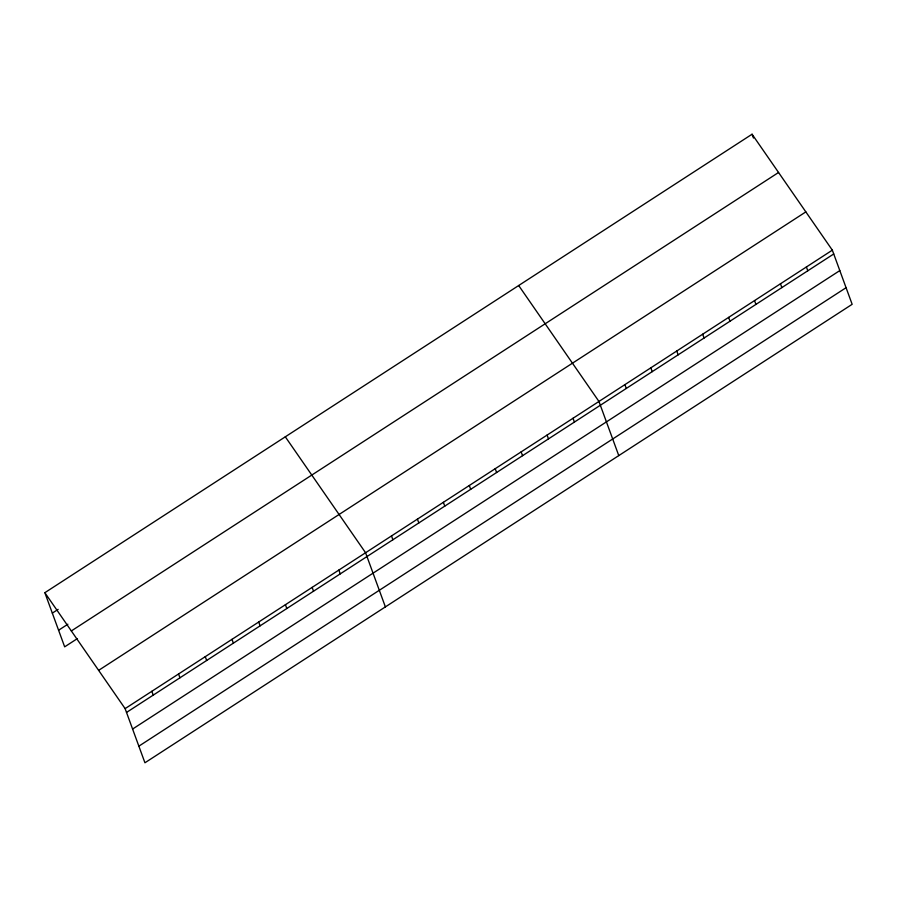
<?xml version="1.0" encoding="UTF-8"?>
<svg xmlns="http://www.w3.org/2000/svg" width="897" height="897" viewBox="0 0 897 897"><rect width="100%" height="100%" fill="white"/><g stroke="black" fill="none" stroke-linecap="round" stroke-linejoin="round"><path stroke-width="1.35" d="M44.85 592.693L752.067 134.225L832.338 250.162L852.15 304.307L144.933 762.775L125.12 708.619L44.85 592.693L64.662 646.838L77.445 638.563M52.329 613.122L58.137 609.355M58.585 630.232L67.88 624.211M71.334 630.95L778.551 172.482M98.625 670.362L805.842 211.894M125.12 708.619L832.338 250.162M126.511 712.442L833.728 253.974M132.599 729.048L839.805 270.591M138.856 746.169L846.073 287.702M518.679 285.515L598.949 401.452L618.773 455.609M285.302 436.805L365.572 552.743L385.385 606.899M806.403 266.97L807.793 270.782M752.067 134.225L753.458 138.037M780.468 283.777L781.87 287.601M754.534 300.585L755.936 304.408M728.611 317.403L730.001 321.216M702.676 334.211L704.078 338.034M676.742 351.019L678.143 354.842M650.818 367.826L652.209 371.65M624.884 384.645L626.285 388.457M573.015 418.26L574.416 422.083M547.092 435.067L548.482 438.891M521.157 451.886L522.559 455.698M495.222 468.694L496.624 472.517M469.299 485.501L470.69 489.325M443.365 502.309L444.766 506.132M417.43 519.128L418.832 522.94M391.507 535.935L392.897 539.759M338.853 570.066L340.255 573.878M312.134 587.378L313.535 591.201M285.425 604.701L286.816 608.525M258.706 622.025L260.096 625.848M231.987 639.348L233.388 643.16M205.267 656.66L206.669 660.484M178.548 673.983L179.949 677.807M151.84 691.307L153.23 695.119"/></g></svg>
